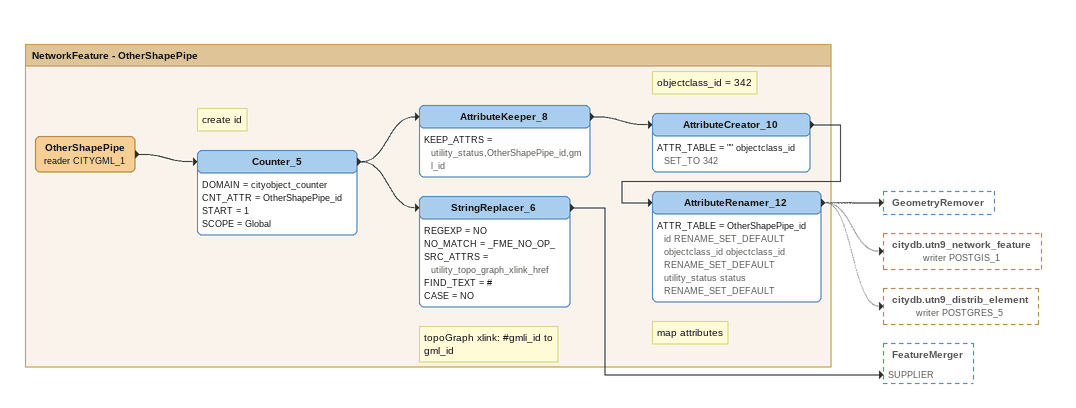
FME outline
Bookmark: NetworkFeature - OtherShapePipe
OtherShapePipe (reader CITYGML_1)
    -> Counter_5
Note: create id
Counter_5
    DOMAIN = cityobject_counter
    CNT_ATTR = OtherShapePipe_id
    START = 1
    SCOPE = Global
    -> StringReplacer_6
    -> AttributeKeeper_8
AttributeKeeper_8
    KEEP_ATTRS = utility_status,OtherShapePipe_id,gml_id
    -> AttributeCreator_10
Note: objectclass_id = 342
AttributeCreator_10
    ATTR_TABLE = "" objectclass_id SET_TO 342
    -> AttributeRenamer_12
Note: map attributes
AttributeRenamer_12
    ATTR_TABLE = OtherShapePipe_id id RENAME_SET_DEFAULT  objectclass_id objectclass_id RENAME_SET_DEFAULT  utility_status status RENAME_SET_DEFAULT
    -> GeometryRemover
    -> citydb.utn9_network_feature (writer POSTGIS_1) [off]
    -> citydb.utn9_distrib_element (writer POSTGRES_5) [off]
Note: topoGraph xlink: #gmli_id to gml_id
StringReplacer_6
    REGEXP = NO
    NO_MATCH = _FME_NO_OP_
    SRC_ATTRS = utility_topo_graph_xlink_href
    FIND_TEXT = #
    CASE = NO
    -> FeatureMerger [SUPPLIER]
